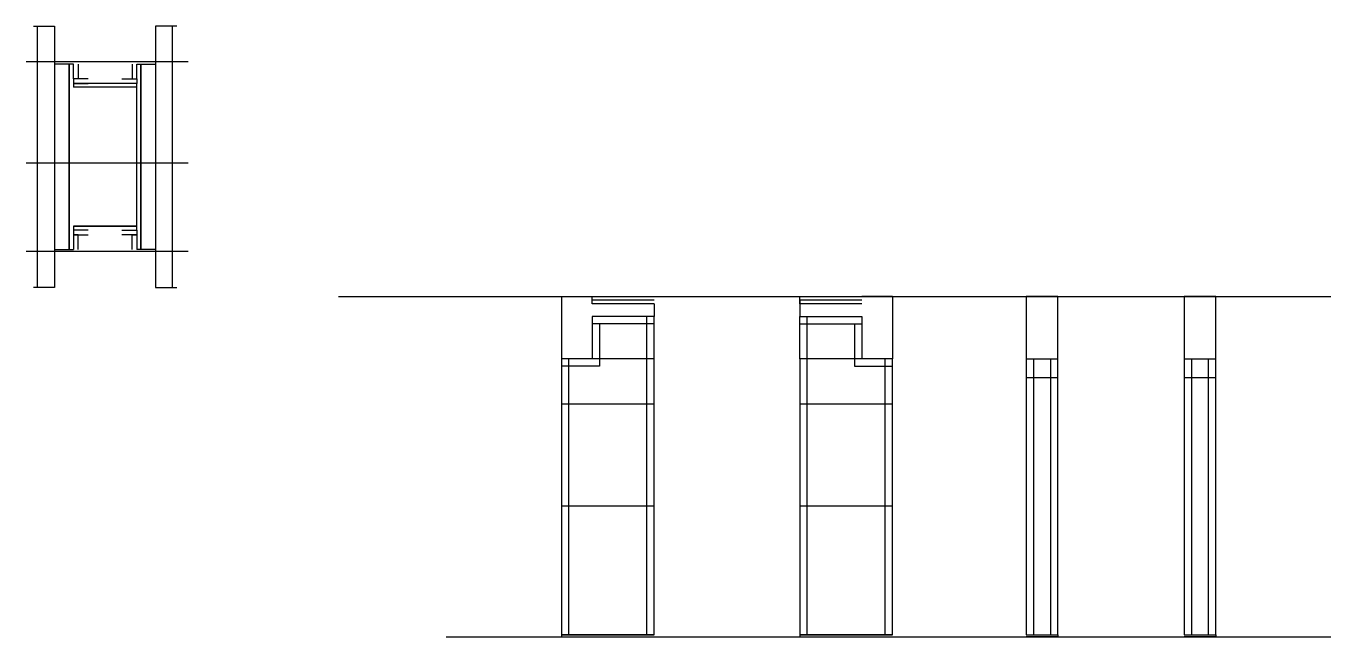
# Model space of a CAD drawing. Header units: metres. Extents: x 5162 to 6400, y 11981 to 12561.
import ezdxf

# ---------------------------------------------------------------- set-up
doc = ezdxf.new("R2010")
doc.units = ezdxf.units.M
for name, color, linetype in [('CHAPA', 7, 'Continuous'), ('COTA', 7, 'Continuous'), ('Hachura', 7, 'Continuous'), ('Madeira', 7, 'Continuous'), ('Nível', 7, 'Continuous'), ('Painéis', 7, 'Continuous'), ('Perfil Metálico', 7, 'Continuous'), ('SARR_2.2x7', 7, 'Continuous'), ('SARRAFO', 7, 'Continuous')]:
    doc.layers.add(name, color=color, linetype=linetype)

msp = doc.modelspace()

# ---------------------------------------------------------------- linework, layer by layer
at = {"layer": 'CHAPA', "color": 7, "lineweight": 25}
for points in [[(5206.5, 12524.6), (5202.5, 12524.6), (5202.5, 12348.6), (5206.5, 12348.6)], [(5206.5, 12524.6), (5202.5, 12524.6), (5202.5, 12348.6), (5206.5, 12348.6)], [(5266.5, 12524.6), (5270.5, 12524.6), (5270.5, 12348.6), (5266.5, 12348.6)], [(5266.5, 12524.6), (5270.5, 12524.6), (5270.5, 12348.6), (5266.5, 12348.6)], [(5266.5, 12502.6), (5266.5, 12506.2), (5206.5, 12506.2), (5206.5, 12502.6)], [(5266.5, 12502.6), (5266.5, 12506.2), (5206.5, 12506.2), (5206.5, 12502.6)], [(5266.5, 12367), (5266.5, 12370.6), (5206.5, 12370.6), (5206.5, 12367)], [(5266.5, 12367), (5266.5, 12370.6), (5206.5, 12370.6), (5206.5, 12367)]]:
    msp.add_lwpolyline(points, dxfattribs=at)
at = {"layer": 'COTA', "color": 7, "lineweight": 25}
for p, q in [((5669.8, 12303.9), (5698.8, 12303.9)), ((5669.8, 12303.9), (5669.8, 12244.9)), ((5984, 12303.9), (5955, 12303.9)), ((5984, 12303.9), (5984, 12244.9)), ((5757.8, 12296.9), (5757.8, 12284.9)), ((5896, 12299.8), (5896, 12284.9))]:
    msp.add_line(p, q, dxfattribs=at)
for points in [[(6140.9, 12244.9), (6140.9, 12303.9), (6110.9, 12303.9), (6110.9, 12244.9)], [(6290.8, 12244.9), (6290.8, 12303.9), (6260.8, 12303.9), (6260.8, 12244.9)]]:
    msp.add_lwpolyline(points, dxfattribs=at)
at = {"layer": 'Hachura', "color": 7, "lineweight": 25}
for p, q in [((5315.3, 12526.6), (5161.5, 12526.6)), ((5315.3, 12430.6), (5161.5, 12430.6)), ((5315.3, 12346.6), (5161.5, 12346.6))]:
    msp.add_line(p, q, dxfattribs=at)
at = {"layer": 'Madeira', "color": 7, "lineweight": 25}
for points in [[(5188.5, 12348.6), (5202.5, 12348.6), (5202.5, 12524.6), (5188.5, 12524.6)], [(5284.5, 12348.6), (5270.5, 12348.6), (5270.5, 12524.6), (5284.5, 12524.6)]]:
    msp.add_lwpolyline(points, dxfattribs=at)
at = {"layer": 'Nível', "color": 7, "lineweight": 25}
for p, q in [((5458.2, 12303.9), (6400.2, 12303.9)), ((5560.3, 11980.9), (6400.2, 11980.9))]:
    msp.add_line(p, q, dxfattribs=at)
at = {"layer": 'Painéis', "color": 7, "lineweight": 25}
for p, q in [((5757.8, 12284.9), (5698.8, 12284.9)), ((5698.8, 12284.9), (5698.8, 12244.9)), ((5757.8, 12244.9), (5757.8, 12284.9)), ((5896, 12244.9), (5896, 12284.9)), ((5896, 12284.9), (5955, 12284.9)), ((5955, 12284.9), (5955, 12244.9)), ((5669.8, 12244.9), (5669.8, 11980.9)), ((5757.8, 12244.9), (5669.8, 12244.9)), ((5757.8, 12201.9), (5757.8, 12244.9)), ((5896, 12244.9), (5896, 11980.9)), ((5984, 12244.9), (5896, 12244.9)), ((5984, 11982.9), (5984, 12244.9)), ((6110.9, 12244.9), (6110.9, 11982.9)), ((6110.9, 12244.9), (6140.9, 12244.9)), ((6140.9, 11982.9), (6140.9, 12244.9)), ((6260.8, 12244.9), (6260.8, 11982.9)), ((6260.8, 12244.9), (6290.8, 12244.9)), ((6290.8, 11982.9), (6290.8, 12244.9)), ((6140.9, 12226.9), (6110.9, 12226.9)), ((6134.9, 12226.9), (6110.9, 12226.9)), ((6290.8, 12226.9), (6260.8, 12226.9)), ((6284.8, 12226.9), (6260.8, 12226.9)), ((5757.8, 12201.9), (5669.8, 12201.9)), ((5757.8, 11982.9), (5757.8, 12201.9)), ((5984, 12201.9), (5896, 12201.9)), ((5757.8, 12104.9), (5669.8, 12104.9)), ((5984, 12104.9), (5896, 12104.9)), ((5669.8, 11982.9), (5757.8, 11982.9)), ((5896, 11982.9), (5984, 11982.9)), ((6110.9, 11982.9), (6140.9, 11982.9)), ((6260.8, 11982.9), (6290.8, 11982.9))]:
    msp.add_line(p, q, dxfattribs=at)
for points in [[(5206.5, 12370.6), (5266.5, 12370.6), (5266.5, 12502.6), (5206.5, 12502.6)], [(5757.8, 12296.9), (5698.8, 12296.9), (5698.8, 12303.9), (5757.8, 12303.9)], [(5955, 12296.9), (5896, 12296.9), (5896, 12303.9), (5955, 12303.9)], [(5757.8, 11982.9), (5669.8, 11982.9), (5669.8, 11980.9), (5757.8, 11980.9)], [(5984, 11982.9), (5896, 11982.9), (5896, 11980.9), (5984, 11980.9)], [(6110.9, 11982.9), (6140.9, 11982.9), (6140.9, 11980.9), (6110.9, 11980.9)], [(6260.8, 11982.9), (6290.8, 11982.9), (6290.8, 11980.9), (6260.8, 11980.9)]]:
    msp.add_lwpolyline(points, dxfattribs=at)
at = {"layer": 'Perfil Metálico', "color": 7, "lineweight": 25}
for points in [[(5168.5, 12560.6), (5188.5, 12560.6), (5188.5, 12312.6), (5168.5, 12312.6)], [(5184.5, 12312.6), (5172.5, 12312.6), (5172.5, 12560.6), (5184.5, 12560.6)], [(5304.5, 12560.6), (5284.5, 12560.6), (5284.5, 12312.6), (5304.5, 12312.6)], [(5288.5, 12312.6), (5300.5, 12312.6), (5300.5, 12560.6), (5288.5, 12560.6)]]:
    msp.add_lwpolyline(points, dxfattribs=at)
at = {"layer": 'SARR_2.2x7', "color": 7, "lineweight": 25}
for p, q in [((5757.8, 12300.4), (5698.8, 12300.4)), ((5955, 12300.4), (5896, 12300.4)), ((5757.8, 12277.9), (5698.8, 12277.9)), ((5705.8, 12277.9), (5705.8, 12244.9)), ((5750.8, 12244.9), (5750.8, 12284.9)), ((5896, 12277.9), (5955, 12277.9)), ((5903, 12244.9), (5903, 12284.9)), ((5948, 12277.9), (5948, 12244.9)), ((5676.8, 12104.9), (5676.8, 12244.9)), ((5705.8, 12244.9), (5705.8, 12237.9)), ((5750.8, 12104.9), (5750.8, 12244.9)), ((5750.8, 12244.9), (5750.8, 12244.9)), ((5903, 12201.9), (5903, 12244.9)), ((5903, 12244.9), (5903, 12244.9)), ((5948, 12244.9), (5948, 12237.9)), ((5977, 12201.9), (5977, 12244.9)), ((6117.9, 12244.9), (6117.9, 12226.9)), ((6133.9, 12244.9), (6133.9, 12226.9)), ((6267.8, 12244.9), (6267.8, 12226.9)), ((6283.8, 12244.9), (6283.8, 12226.9)), ((5705.8, 12237.9), (5669.8, 12237.9)), ((5948, 12237.9), (5984, 12237.9)), ((6117.9, 12226.9), (6117.9, 11982.9)), ((6133.9, 12226.9), (6133.9, 11982.9)), ((6267.8, 12226.9), (6267.8, 11982.9)), ((6283.8, 12226.9), (6283.8, 11982.9)), ((5903, 12104.9), (5903, 12201.9)), ((5977, 12104.9), (5977, 12201.9)), ((5676.8, 11982.9), (5676.8, 12104.9)), ((5750.8, 11982.9), (5750.8, 12104.9)), ((5903, 11982.9), (5903, 12104.9)), ((5977, 11982.9), (5977, 12104.9)), ((5676.8, 11982.9), (5676.8, 11982.9)), ((5750.8, 11982.9), (5750.8, 11982.9)), ((5903, 11982.9), (5903, 11982.9)), ((5977, 11982.9), (5977, 11982.9))]:
    msp.add_line(p, q, dxfattribs=at)
at = {"layer": 'SARRAFO', "color": 7, "lineweight": 25}
for points in [[(5210.9, 12524.6), (5210.9, 12510.6), (5206.5, 12510.6), (5206.5, 12524.6)], [(5262.1, 12524.6), (5262.1, 12510.6), (5266.5, 12510.6), (5266.5, 12524.6)], [(5220.5, 12510.6), (5206.5, 12510.6), (5206.5, 12506.2), (5220.5, 12506.2)], [(5252.5, 12510.6), (5266.5, 12510.6), (5266.5, 12506.2), (5252.5, 12506.2)], [(5220.5, 12367), (5206.5, 12367), (5206.5, 12362.6), (5220.5, 12362.6)], [(5210.9, 12348.6), (5210.9, 12362.6), (5206.5, 12362.6), (5206.5, 12348.6)], [(5252.5, 12367), (5266.5, 12367), (5266.5, 12362.6), (5252.5, 12362.6)], [(5262.1, 12348.6), (5262.1, 12362.6), (5266.5, 12362.6), (5266.5, 12348.6)]]:
    msp.add_lwpolyline(points, dxfattribs=at)

doc.saveas('drawing.dxf')
